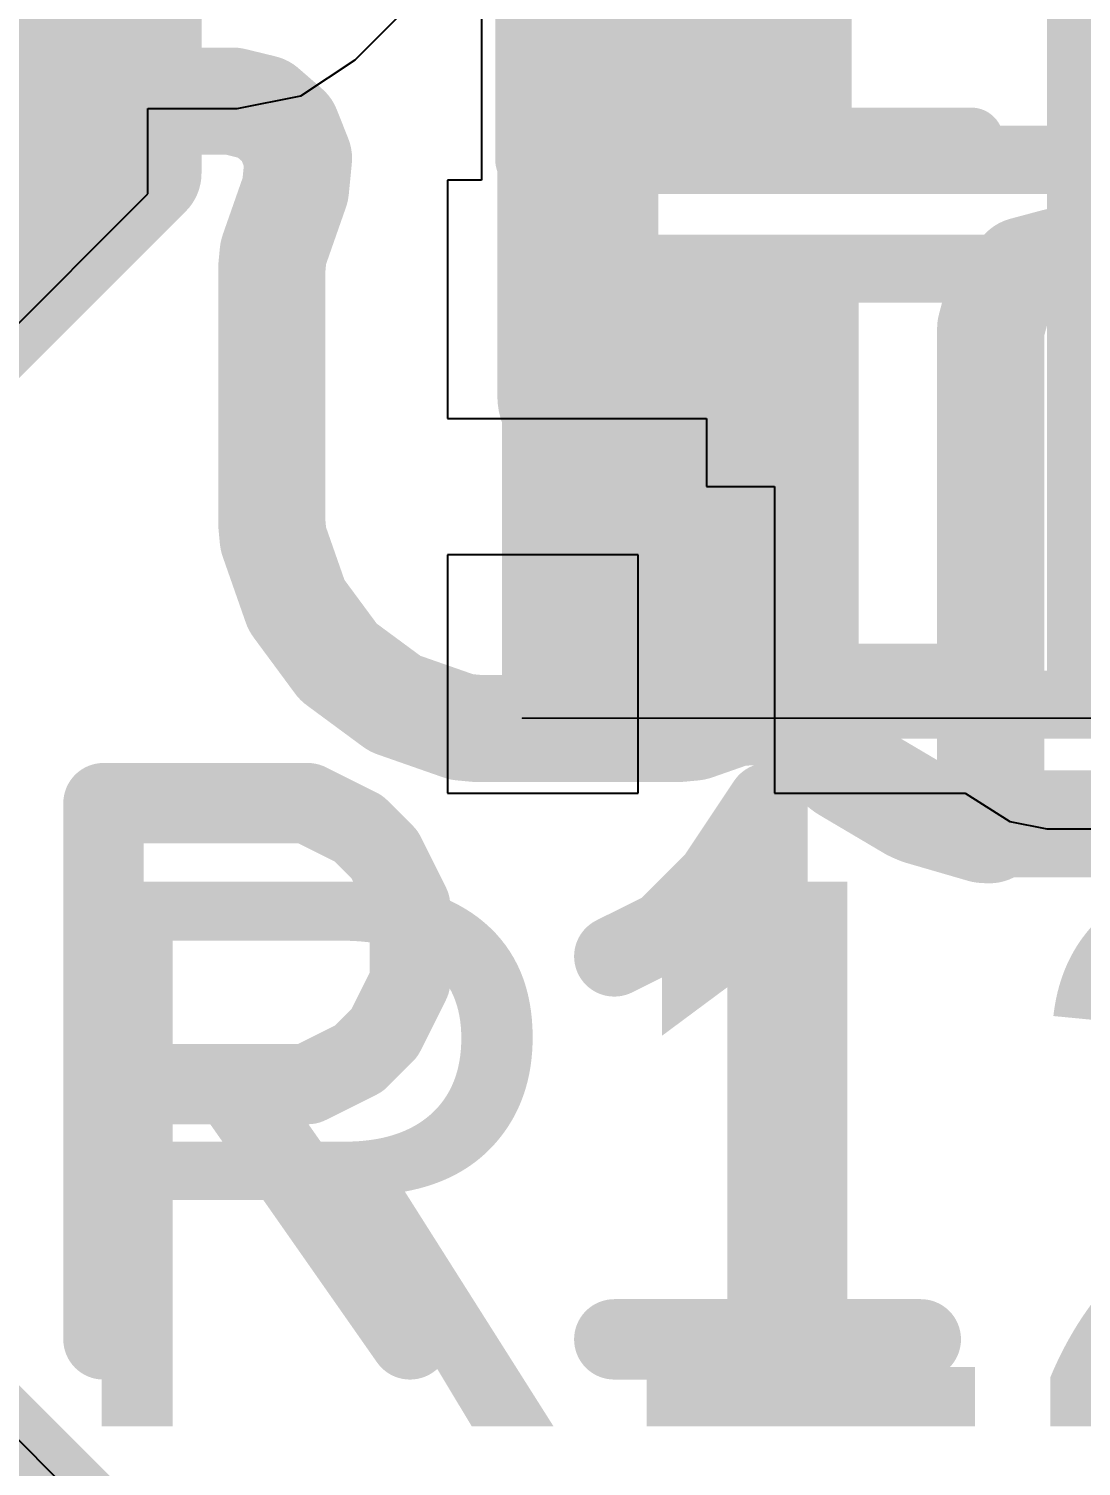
# Model space of a CAD drawing. Header units: inches. Extents: x 0 to 12.4, y -0.6 to 2.2.
# Drawn here: x 0.7183 to 0.7955, y 0.1091 to 0.2146 of the extents above; entities that cross this region are included whole.
import ezdxf

# ---------------------------------------------------------------- set-up
doc = ezdxf.new("R2010")
doc.units = ezdxf.units.IN
doc.header["$MEASUREMENT"] = 0
for name, color, linetype in [('Bottom Layer', 5, 'Continuous'), ('Bottom Overlay', 54, 'Continuous'), ('Bottom Paste', 16, 'Continuous'), ('Bottom Solder', 6, 'Continuous'), ('Dimension', 6, 'Continuous'), ('Mechanical 4', 56, 'Continuous'), ('Top Layer', 1, 'Continuous'), ('Top Overlay', 2, 'Continuous'), ('Top Paste', 8, 'Continuous'), ('Top Solder', 216, 'Continuous')]:
    doc.layers.add(name, color=color, linetype=linetype)
doc.styles.add('Arial', font='', dxfattribs={"height": 0.2})
doc.styles.get('Arial').set_extended_font_data('Arial')

# ---------------------------------------------------------------- blocks, each defined once
blk = doc.blocks.new('R___0402_19')
at = {"layer": 'Top Layer'}
for points in [[(-0.0275, -0.0125), (-0.0275, 0.0125), (-0.009499999999999998, 0.0125), (-0.009500000000000001, -0.0125)], [(0.009499999999999998, -0.0125), (0.009500000000000001, 0.0125), (0.0275, 0.0125), (0.0275, -0.0125)]]:
    blk.add_hatch(color=1, dxfattribs=at).paths.add_polyline_path(points)
at = {"layer": 'Top Paste'}
for points in [[(-0.0275, -0.0125), (-0.0275, 0.0125), (-0.009499999999999998, 0.0125), (-0.009500000000000001, -0.0125)], [(0.009499999999999998, -0.0125), (0.009500000000000001, 0.0125), (0.0275, 0.0125), (0.0275, -0.0125)]]:
    blk.add_hatch(color=8, dxfattribs=at).paths.add_polyline_path(points)
at = {"layer": 'Top Solder'}
for points in [[(-0.0296654, -0.0146654), (-0.0296654, 0.0146654), (-0.007334599999999998, 0.0146654), (-0.007334600000000002, -0.0146654)], [(0.007334599999999998, -0.0146654), (0.007334600000000002, 0.0146654), (0.0296654, 0.0146654), (0.0296654, -0.0146654)]]:
    blk.add_hatch(color=216, dxfattribs=at).paths.add_polyline_path(points)
at = {"layer": 'Top Overlay'}
for points in [[(-0.031, -0.016, 0.005, 0.005, 0), (-0.031, 0.016, 0.005, 0.005, 0)], [(-0.031, 0.016, 0.005, 0.005, 0), (0.031, 0.016, 0.005, 0.005, 0)], [(0.031, -0.016, 0.005, 0.005, 0), (0.031, 0.016, 0.005, 0.005, 0)], [(-0.031, -0.016, 0.005, 0.005, 0), (0.031, -0.016, 0.005, 0.005, 0)], [(-0.032, -0.017, 0.000127, 0.000127, 0), (0.032, -0.017, 0.000127, 0.000127, 0)]]:
    blk.add_lwpolyline(points, format="xyseb", dxfattribs=at)
for points in [[(-0.03225, 0.016, 0.0025, 0.0025, 1), (-0.02975, 0.016, 0.0025, 0.0025, 1)], [(-0.03225, 0.016, 0.0025, 0.0025, 1), (-0.02975, 0.016, 0.0025, 0.0025, 1)], [(0.02975, 0.016, 0.0025, 0.0025, 1), (0.03225, 0.016, 0.0025, 0.0025, 1)], [(0.02975, 0.016, 0.0025, 0.0025, 1), (0.03225, 0.016, 0.0025, 0.0025, 1)], [(-0.03225, -0.016, 0.0025, 0.0025, 1), (-0.02975, -0.016, 0.0025, 0.0025, 1)], [(-0.03225, -0.016, 0.0025, 0.0025, 1), (-0.02975, -0.016, 0.0025, 0.0025, 1)], [(0.02975, -0.016, 0.0025, 0.0025, 1), (0.03225, -0.016, 0.0025, 0.0025, 1)], [(0.02975, -0.016, 0.0025, 0.0025, 1), (0.03225, -0.016, 0.0025, 0.0025, 1)], [(-0.0320317, -0.017, 6.35e-05, 6.35e-05, 1), (-0.0319683, -0.017, 6.35e-05, 6.35e-05, 1)], [(0.0319683, -0.017, 6.35e-05, 6.35e-05, 1), (0.0320317, -0.017, 6.35e-05, 6.35e-05, 1)]]:
    blk.add_lwpolyline(points, format="xyseb", close=True, dxfattribs=at)
blk = doc.blocks.new('R___0402_20')
at = {"layer": 'Top Layer'}
for points in [[(-0.0275, -0.0125), (-0.0275, 0.0125), (-0.009499999999999998, 0.0125), (-0.009500000000000001, -0.0125)], [(0.009499999999999998, -0.0125), (0.009500000000000001, 0.0125), (0.0275, 0.0125), (0.0275, -0.0125)]]:
    blk.add_hatch(color=1, dxfattribs=at).paths.add_polyline_path(points)
at = {"layer": 'Top Paste'}
for points in [[(-0.0275, -0.0125), (-0.0275, 0.0125), (-0.009499999999999998, 0.0125), (-0.009500000000000001, -0.0125)], [(0.009499999999999998, -0.0125), (0.009500000000000001, 0.0125), (0.0275, 0.0125), (0.0275, -0.0125)]]:
    blk.add_hatch(color=8, dxfattribs=at).paths.add_polyline_path(points)
at = {"layer": 'Top Solder'}
for points in [[(-0.0296654, -0.0146654), (-0.0296654, 0.0146654), (-0.007334599999999998, 0.0146654), (-0.007334600000000002, -0.0146654)], [(0.007334599999999998, -0.0146654), (0.007334600000000002, 0.0146654), (0.0296654, 0.0146654), (0.0296654, -0.0146654)]]:
    blk.add_hatch(color=216, dxfattribs=at).paths.add_polyline_path(points)
at = {"layer": 'Top Overlay'}
for points in [[(-0.031, 0.016, 0.005, 0.005, 0), (-0.031, -0.016, 0.005, 0.005, 0)], [(0.031, 0.016, 0.005, 0.005, 0), (-0.031, 0.016, 0.005, 0.005, 0)], [(0.031, 0.016, 0.005, 0.005, 0), (0.031, -0.016, 0.005, 0.005, 0)], [(0.031, -0.016, 0.005, 0.005, 0), (-0.031, -0.016, 0.005, 0.005, 0)], [(0.032, -0.017, 0.000127, 0.000127, 0), (-0.032, -0.017, 0.000127, 0.000127, 0)]]:
    blk.add_lwpolyline(points, format="xyseb", dxfattribs=at)
for points in [[(-0.03225, 0.016, 0.0025, 0.0025, 1), (-0.02975, 0.016, 0.0025, 0.0025, 1)], [(-0.03225, 0.016, 0.0025, 0.0025, 1), (-0.02975, 0.016, 0.0025, 0.0025, 1)], [(0.02975, 0.016, 0.0025, 0.0025, 1), (0.03225, 0.016, 0.0025, 0.0025, 1)], [(0.02975, 0.016, 0.0025, 0.0025, 1), (0.03225, 0.016, 0.0025, 0.0025, 1)], [(-0.03225, -0.016, 0.0025, 0.0025, 1), (-0.02975, -0.016, 0.0025, 0.0025, 1)], [(-0.03225, -0.016, 0.0025, 0.0025, 1), (-0.02975, -0.016, 0.0025, 0.0025, 1)], [(0.02975, -0.016, 0.0025, 0.0025, 1), (0.03225, -0.016, 0.0025, 0.0025, 1)], [(0.02975, -0.016, 0.0025, 0.0025, 1), (0.03225, -0.016, 0.0025, 0.0025, 1)], [(-0.0320317, -0.017, 6.35e-05, 6.35e-05, 1), (-0.0319683, -0.017, 6.35e-05, 6.35e-05, 1)], [(0.0319683, -0.017, 6.35e-05, 6.35e-05, 1), (0.0320317, -0.017, 6.35e-05, 6.35e-05, 1)]]:
    blk.add_lwpolyline(points, format="xyseb", close=True, dxfattribs=at)
blk = doc.blocks.new('T__________B_34')
at = {"layer": 'Bottom Layer'}
blk.add_hatch(color=5, dxfattribs=at).paths.add_polyline_path([(0.015, 0.03), (-0.015, 0.03), (-0.03, 0.015), (-0.03, -0.015), (-0.015, -0.03), (0.015, -0.03), (0.03, -0.015), (0.03, 0.015)])
at = {"layer": 'Bottom Paste'}
blk.add_hatch(color=16, dxfattribs=at).paths.add_polyline_path([(0.015, 0.03), (-0.015, 0.03), (-0.03, 0.015), (-0.03, -0.015), (-0.015, -0.03), (0.015, -0.03), (0.03, -0.015), (0.03, 0.015)])
at = {"layer": 'Bottom Solder'}
blk.add_hatch(color=6, dxfattribs=at).paths.add_polyline_path([(0.017, 0.034), (-0.017, 0.034), (-0.034, 0.017), (-0.034, -0.017), (-0.017, -0.034), (0.017, -0.034), (0.034, -0.017), (0.034, 0.017)])
at = {"layer": 'Bottom Overlay'}
for points in [[(-0.017, 0.037, 0.007874, 0.007874, 0), (-0.037, 0.017, 0.007874, 0.007874, 0)], [(0.017, 0.037, 0.007874, 0.007874, 0), (-0.017, 0.037, 0.007874, 0.007874, 0)], [(0.017, 0.037, 0.007874, 0.007874, 0), (-0.017, 0.037, 0.007874, 0.007874, 0)], [(0.037, 0.017, 0.007874, 0.007874, 0), (0.017, 0.037, 0.007874, 0.007874, 0)], [(-0.037, 0.017, 0.007874, 0.007874, 0), (-0.037, -0.017, 0.007874, 0.007874, 0)], [(0.037, 0.017, 0.007874, 0.007874, 0), (0.037, -0.017, 0.007874, 0.007874, 0)], [(-0.017, -0.037, 0.007874, 0.007874, 0), (-0.037, -0.017, 0.007874, 0.007874, 0)], [(0.037, -0.017, 0.007874, 0.007874, 0), (0.017, -0.037, 0.007874, 0.007874, 0)], [(0.017, -0.037, 0.007874, 0.007874, 0), (-0.017, -0.037, 0.007874, 0.007874, 0)], [(0.017, -0.037, 0.007874, 0.007874, 0), (-0.017, -0.037, 0.007874, 0.007874, 0)]]:
    blk.add_lwpolyline(points, format="xyseb", dxfattribs=at)
for points in [[(-0.0189685, 0.037, 0.003937, 0.003937, 1), (-0.0150315, 0.037, 0.003937, 0.003937, 1)], [(-0.0189685, 0.037, 0.003937, 0.003937, 1), (-0.0150315, 0.037, 0.003937, 0.003937, 1)], [(-0.0189685, 0.037, 0.003937, 0.003937, 1), (-0.0150315, 0.037, 0.003937, 0.003937, 1)], [(0.0150315, 0.037, 0.003937, 0.003937, 1), (0.0189685, 0.037, 0.003937, 0.003937, 1)], [(0.0150315, 0.037, 0.003937, 0.003937, 1), (0.0189685, 0.037, 0.003937, 0.003937, 1)], [(0.0150315, 0.037, 0.003937, 0.003937, 1), (0.0189685, 0.037, 0.003937, 0.003937, 1)], [(-0.0389685, 0.017, 0.003937, 0.003937, 1), (-0.0350315, 0.017, 0.003937, 0.003937, 1)], [(-0.0389685, 0.017, 0.003937, 0.003937, 1), (-0.0350315, 0.017, 0.003937, 0.003937, 1)], [(0.0350315, 0.017, 0.003937, 0.003937, 1), (0.0389685, 0.017, 0.003937, 0.003937, 1)], [(0.0350315, 0.017, 0.003937, 0.003937, 1), (0.0389685, 0.017, 0.003937, 0.003937, 1)], [(-0.0389685, -0.017, 0.003937, 0.003937, 1), (-0.0350315, -0.017, 0.003937, 0.003937, 1)], [(-0.0389685, -0.017, 0.003937, 0.003937, 1), (-0.0350315, -0.017, 0.003937, 0.003937, 1)], [(0.0350315, -0.017, 0.003937, 0.003937, 1), (0.0389685, -0.017, 0.003937, 0.003937, 1)], [(0.0350315, -0.017, 0.003937, 0.003937, 1), (0.0389685, -0.017, 0.003937, 0.003937, 1)], [(-0.0189685, -0.037, 0.003937, 0.003937, 1), (-0.0150315, -0.037, 0.003937, 0.003937, 1)], [(-0.0189685, -0.037, 0.003937, 0.003937, 1), (-0.0150315, -0.037, 0.003937, 0.003937, 1)], [(-0.0189685, -0.037, 0.003937, 0.003937, 1), (-0.0150315, -0.037, 0.003937, 0.003937, 1)], [(0.0150315, -0.037, 0.003937, 0.003937, 1), (0.0189685, -0.037, 0.003937, 0.003937, 1)], [(0.0150315, -0.037, 0.003937, 0.003937, 1), (0.0189685, -0.037, 0.003937, 0.003937, 1)], [(0.0150315, -0.037, 0.003937, 0.003937, 1), (0.0189685, -0.037, 0.003937, 0.003937, 1)]]:
    blk.add_lwpolyline(points, format="xyseb", close=True, dxfattribs=at)
blk = doc.blocks.new('T__________B_38')
at = {"layer": 'Bottom Layer'}
blk.add_hatch(color=5, dxfattribs=at).paths.add_polyline_path([(0.015, 0.03), (-0.015, 0.03), (-0.03, 0.015), (-0.03, -0.015), (-0.015, -0.03), (0.015, -0.03), (0.03, -0.015), (0.03, 0.015)])
at = {"layer": 'Bottom Paste'}
blk.add_hatch(color=16, dxfattribs=at).paths.add_polyline_path([(0.015, 0.03), (-0.015, 0.03), (-0.03, 0.015), (-0.03, -0.015), (-0.015, -0.03), (0.015, -0.03), (0.03, -0.015), (0.03, 0.015)])
at = {"layer": 'Bottom Solder'}
blk.add_hatch(color=6, dxfattribs=at).paths.add_polyline_path([(0.017, 0.034), (-0.017, 0.034), (-0.034, 0.017), (-0.034, -0.017), (-0.017, -0.034), (0.017, -0.034), (0.034, -0.017), (0.034, 0.017)])
at = {"layer": 'Bottom Overlay'}
for points in [[(-0.017, 0.037, 0.007874, 0.007874, 0), (-0.037, 0.017, 0.007874, 0.007874, 0)], [(0.017, 0.037, 0.007874, 0.007874, 0), (-0.017, 0.037, 0.007874, 0.007874, 0)], [(0.017, 0.037, 0.007874, 0.007874, 0), (-0.017, 0.037, 0.007874, 0.007874, 0)], [(0.037, 0.017, 0.007874, 0.007874, 0), (0.017, 0.037, 0.007874, 0.007874, 0)], [(-0.037, 0.017, 0.007874, 0.007874, 0), (-0.037, -0.017, 0.007874, 0.007874, 0)], [(0.037, 0.017, 0.007874, 0.007874, 0), (0.037, -0.017, 0.007874, 0.007874, 0)], [(-0.017, -0.037, 0.007874, 0.007874, 0), (-0.037, -0.017, 0.007874, 0.007874, 0)], [(0.037, -0.017, 0.007874, 0.007874, 0), (0.017, -0.037, 0.007874, 0.007874, 0)], [(0.017, -0.037, 0.007874, 0.007874, 0), (-0.017, -0.037, 0.007874, 0.007874, 0)], [(0.017, -0.037, 0.007874, 0.007874, 0), (-0.017, -0.037, 0.007874, 0.007874, 0)]]:
    blk.add_lwpolyline(points, format="xyseb", dxfattribs=at)
for points in [[(-0.0189685, 0.037, 0.003937, 0.003937, 1), (-0.0150315, 0.037, 0.003937, 0.003937, 1)], [(-0.0189685, 0.037, 0.003937, 0.003937, 1), (-0.0150315, 0.037, 0.003937, 0.003937, 1)], [(-0.0189685, 0.037, 0.003937, 0.003937, 1), (-0.0150315, 0.037, 0.003937, 0.003937, 1)], [(0.0150315, 0.037, 0.003937, 0.003937, 1), (0.0189685, 0.037, 0.003937, 0.003937, 1)], [(0.0150315, 0.037, 0.003937, 0.003937, 1), (0.0189685, 0.037, 0.003937, 0.003937, 1)], [(0.0150315, 0.037, 0.003937, 0.003937, 1), (0.0189685, 0.037, 0.003937, 0.003937, 1)], [(-0.0389685, 0.017, 0.003937, 0.003937, 1), (-0.0350315, 0.017, 0.003937, 0.003937, 1)], [(-0.0389685, 0.017, 0.003937, 0.003937, 1), (-0.0350315, 0.017, 0.003937, 0.003937, 1)], [(0.0350315, 0.017, 0.003937, 0.003937, 1), (0.0389685, 0.017, 0.003937, 0.003937, 1)], [(0.0350315, 0.017, 0.003937, 0.003937, 1), (0.0389685, 0.017, 0.003937, 0.003937, 1)], [(-0.0389685, -0.017, 0.003937, 0.003937, 1), (-0.0350315, -0.017, 0.003937, 0.003937, 1)], [(-0.0389685, -0.017, 0.003937, 0.003937, 1), (-0.0350315, -0.017, 0.003937, 0.003937, 1)], [(0.0350315, -0.017, 0.003937, 0.003937, 1), (0.0389685, -0.017, 0.003937, 0.003937, 1)], [(0.0350315, -0.017, 0.003937, 0.003937, 1), (0.0389685, -0.017, 0.003937, 0.003937, 1)], [(-0.0189685, -0.037, 0.003937, 0.003937, 1), (-0.0150315, -0.037, 0.003937, 0.003937, 1)], [(-0.0189685, -0.037, 0.003937, 0.003937, 1), (-0.0150315, -0.037, 0.003937, 0.003937, 1)], [(-0.0189685, -0.037, 0.003937, 0.003937, 1), (-0.0150315, -0.037, 0.003937, 0.003937, 1)], [(0.0150315, -0.037, 0.003937, 0.003937, 1), (0.0189685, -0.037, 0.003937, 0.003937, 1)], [(0.0150315, -0.037, 0.003937, 0.003937, 1), (0.0189685, -0.037, 0.003937, 0.003937, 1)], [(0.0150315, -0.037, 0.003937, 0.003937, 1), (0.0189685, -0.037, 0.003937, 0.003937, 1)]]:
    blk.add_lwpolyline(points, format="xyseb", close=True, dxfattribs=at)

msp = doc.modelspace()

# ---------------------------------------------------------------- hatches: boundary and pattern name
at = {"layer": 'Top Layer'}
for points in [[(0.793, 0.163), (0.82, 0.163), (0.82, 0.241), (0.793, 0.241)], [(0.793, 0.205), (0.885, 0.205), (0.885, 0.241), (0.793, 0.241)]]:
    msp.add_hatch(color=1, dxfattribs=at).paths.add_polyline_path(points)

# ---------------------------------------------------------------- linework, layer by layer
at = {"layer": 'Bottom Layer'}
for p, q in [((0.7422087, 0.2123485), (0.765992, 0.2361318)), ((0.7382394, 0.2096962), (0.7422087, 0.2123485)), ((0.7335572, 0.2087649), (0.7382394, 0.2096962)), ((0.727, 0.2025), (0.727, 0.2087649)), ((0.727, 0.2087649), (0.7335572, 0.2087649)), ((0.7085, 0.184), (0.727, 0.2025)), ((0.727, 0.1015), (0.7085, 0.12))]:
    msp.add_line(p, q, dxfattribs=at)
at = {"layer": 'Dimension'}
for points in [[(0.7585572, 0.1876738, 0.011811, 0.011811, 0), (0.7585572, 0.2270439, 0.011811, 0.011811, 0)], [(0.6975895, 0.2093076, 0.007874, 0.007874, 0), (0.7332183, 0.2093076, 0.007874, 0.007874, 0)], [(0.7332183, 0.2093076, 0.007874, 0.007874, 0), (0.735459, 0.208763, 0.007874, 0.007874, 0)], [(0.735459, 0.208763, 0.007874, 0.007874, 0), (0.7371998, 0.2072507, 0.007874, 0.007874, 0)], [(0.7371998, 0.2072507, 0.007874, 0.007874, 0), (0.7380522, 0.2051082, 0.007874, 0.007874, 0)], [(0.7378263, 0.2028135, 0.007874, 0.007874, 0), (0.7380522, 0.2051082, 0.007874, 0.007874, 0)], [(0.7362052, 0.1981808, 0.007874, 0.007874, 0), (0.7378263, 0.2028135, 0.007874, 0.007874, 0)], [(0.7361072, 0.1971361, 0.007874, 0.007874, 0), (0.7361775, 0.1978849, 0.007874, 0.007874, 0)], [(0.7361775, 0.1978849, 0.007874, 0.007874, 0), (0.7362052, 0.1981808, 0.007874, 0.007874, 0)], [(0.7360966, 0.1970225, 0.007874, 0.007874, 0), (0.7361072, 0.1971356, 0.007874, 0.007874, 0)], [(0.7360966, 0.1969086, 0.007874, 0.007874, 0), (0.7360966, 0.1970225, 0.007874, 0.007874, 0)], [(0.7360966, 0.1784394, 0.007874, 0.007874, 0), (0.7360966, 0.1969086, 0.007874, 0.007874, 0)], [(0.7361072, 0.1971356, 0.007874, 0.007874, 0), (0.7361072, 0.1971361, 0.007874, 0.007874, 0)], [(0.7895263, 0.1950754, 0.007874, 0.007874, 0), (0.7913131, 0.1968622, 0.007874, 0.007874, 0)], [(0.7913131, 0.1968622, 0.007874, 0.007874, 0), (0.7937541, 0.1975163, 0.007874, 0.007874, 0)], [(0.7937541, 0.1975163, 0.007874, 0.007874, 0), (0.8283517, 0.1975163, 0.007874, 0.007874, 0)], [(0.7888722, 0.1926344, 0.007874, 0.007874, 0), (0.7895263, 0.1950754, 0.007874, 0.007874, 0)], [(0.7888722, 0.1562401, 0.007874, 0.007874, 0), (0.7888722, 0.1926344, 0.007874, 0.007874, 0)], [(0.7360966, 0.1784386, 0.007874, 0.007874, 0), (0.7360966, 0.1784394, 0.007874, 0.007874, 0)], [(0.7360966, 0.1784386, 0.007874, 0.007874, 0), (0.7360967, 0.1783251, 0.007874, 0.007874, 0)], [(0.7360967, 0.1783251, 0.007874, 0.007874, 0), (0.7361072, 0.178212, 0.007874, 0.007874, 0)], [(0.7361072, 0.178212, 0.007874, 0.007874, 0), (0.7361073, 0.1782115, 0.007874, 0.007874, 0)], [(0.7361073, 0.1782115, 0.007874, 0.007874, 0), (0.7361695, 0.1775477, 0.007874, 0.007874, 0)], [(0.7361695, 0.1775477, 0.007874, 0.007874, 0), (0.7362052, 0.1771667, 0.007874, 0.007874, 0)], [(0.7362052, 0.1771667, 0.007874, 0.007874, 0), (0.7363034, 0.1768862, 0.007874, 0.007874, 0)], [(0.7363034, 0.1768861, 0.007874, 0.007874, 0), (0.7363034, 0.1768862, 0.007874, 0.007874, 0)], [(0.7363034, 0.1768861, 0.007874, 0.007874, 0), (0.7374898, 0.1734957, 0.007874, 0.007874, 0)], [(0.7374898, 0.1734957, 0.007874, 0.007874, 0), (0.7379123, 0.1722882, 0.007874, 0.007874, 0)], [(0.7379123, 0.1722882, 0.007874, 0.007874, 0), (0.738857, 0.1710083, 0.007874, 0.007874, 0)], [(0.738857, 0.1710083, 0.007874, 0.007874, 0), (0.7405163, 0.16876, 0.007874, 0.007874, 0)], [(0.7405163, 0.16876, 0.007874, 0.007874, 0), (0.7409815, 0.1681296, 0.007874, 0.007874, 0)], [(0.7409815, 0.1681296, 0.007874, 0.007874, 0), (0.7451402, 0.1650604, 0.007874, 0.007874, 0)], [(0.7451402, 0.1650604, 0.007874, 0.007874, 0), (0.7500187, 0.1633533, 0.007874, 0.007874, 0)], [(0.7670958, 0.1633533, 0.007874, 0.007874, 0), (0.7701162, 0.1644102, 0.007874, 0.007874, 0)], [(0.7701162, 0.1644102, 0.007874, 0.007874, 0), (0.7728148, 0.1645617, 0.007874, 0.007874, 0)], [(0.7728148, 0.1645617, 0.007874, 0.007874, 0), (0.7751805, 0.1632543, 0.007874, 0.007874, 0)], [(0.7500187, 0.1633533, 0.007874, 0.007874, 0), (0.751177, 0.1632446, 0.007874, 0.007874, 0)], [(0.751177, 0.1632446, 0.007874, 0.007874, 0), (0.7659374, 0.1632447, 0.007874, 0.007874, 0)], [(0.7659374, 0.1632447, 0.007874, 0.007874, 0), (0.7670958, 0.1633533, 0.007874, 0.007874, 0)], [(0.7751805, 0.1632543, 0.007874, 0.007874, 0), (0.777738, 0.1606967, 0.007874, 0.007874, 0)], [(0.777738, 0.1606967, 0.007874, 0.007874, 0), (0.7782198, 0.1603231, 0.007874, 0.007874, 0)], [(0.7782198, 0.1603231, 0.007874, 0.007874, 0), (0.7831278, 0.1574205, 0.007874, 0.007874, 0)], [(0.7831278, 0.1574205, 0.007874, 0.007874, 0), (0.7836871, 0.1571784, 0.007874, 0.007874, 0)], [(0.7836871, 0.1571784, 0.007874, 0.007874, 0), (0.7883267, 0.1558305, 0.007874, 0.007874, 0)], [(0.7883267, 0.1558305, 0.007874, 0.007874, 0), (0.7887702, 0.1558079, 0.007874, 0.007874, 0)], [(0.7887702, 0.1558079, 0.007874, 0.007874, 0), (0.7888722, 0.1562401, 0.007874, 0.007874, 0)], [(0.7888722, 0.1562401, 0.007874, 0.007874, 0), (0.8085572, 0.1562401, 0.007874, 0.007874, 0)], [(0.7888722, 0.1562401, 0.007874, 0.007874, 0), (0.8085572, 0.1562401, 0.007874, 0.007874, 0)]]:
    msp.add_lwpolyline(points, format="xyseb", dxfattribs=at)
for points in [[(0.7312498, 0.2093076, 0.003937, 0.003937, 1), (0.7351868, 0.2093076, 0.003937, 0.003937, 1)], [(0.7312498, 0.2093076, 0.003937, 0.003937, 1), (0.7351868, 0.2093076, 0.003937, 0.003937, 1)], [(0.7334905, 0.208763, 0.003937, 0.003937, 1), (0.7374275, 0.208763, 0.003937, 0.003937, 1)], [(0.7334905, 0.208763, 0.003937, 0.003937, 1), (0.7374275, 0.208763, 0.003937, 0.003937, 1)], [(0.7352313, 0.2072507, 0.003937, 0.003937, 1), (0.7391683, 0.2072507, 0.003937, 0.003937, 1)], [(0.7352313, 0.2072507, 0.003937, 0.003937, 1), (0.7391683, 0.2072507, 0.003937, 0.003937, 1)], [(0.7360837, 0.2051082, 0.003937, 0.003937, 1), (0.7400207, 0.2051082, 0.003937, 0.003937, 1)], [(0.7360837, 0.2051082, 0.003937, 0.003937, 1), (0.7400207, 0.2051082, 0.003937, 0.003937, 1)], [(0.7358578, 0.2028135, 0.003937, 0.003937, 1), (0.7397948, 0.2028135, 0.003937, 0.003937, 1)], [(0.7358578, 0.2028135, 0.003937, 0.003937, 1), (0.7397948, 0.2028135, 0.003937, 0.003937, 1)], [(0.734209, 0.1978849, 0.003937, 0.003937, 1), (0.738146, 0.1978849, 0.003937, 0.003937, 1)], [(0.734209, 0.1978849, 0.003937, 0.003937, 1), (0.738146, 0.1978849, 0.003937, 0.003937, 1)], [(0.7342367, 0.1981808, 0.003937, 0.003937, 1), (0.7381737, 0.1981808, 0.003937, 0.003937, 1)], [(0.7342367, 0.1981808, 0.003937, 0.003937, 1), (0.7381737, 0.1981808, 0.003937, 0.003937, 1)], [(0.7341281, 0.1970225, 0.003937, 0.003937, 1), (0.7380651, 0.1970225, 0.003937, 0.003937, 1)], [(0.7341281, 0.1970225, 0.003937, 0.003937, 1), (0.7380651, 0.1970225, 0.003937, 0.003937, 1)], [(0.7341281, 0.1969086, 0.003937, 0.003937, 1), (0.7380651, 0.1969086, 0.003937, 0.003937, 1)], [(0.7341281, 0.1969086, 0.003937, 0.003937, 1), (0.7380651, 0.1969086, 0.003937, 0.003937, 1)], [(0.7341387, 0.1971361, 0.003937, 0.003937, 1), (0.7380757, 0.1971361, 0.003937, 0.003937, 1)], [(0.7341387, 0.1971361, 0.003937, 0.003937, 1), (0.7380757, 0.1971361, 0.003937, 0.003937, 1)], [(0.7341387, 0.1971356, 0.003937, 0.003937, 1), (0.7380757, 0.1971356, 0.003937, 0.003937, 1)], [(0.7341387, 0.1971356, 0.003937, 0.003937, 1), (0.7380757, 0.1971356, 0.003937, 0.003937, 1)], [(0.7893446, 0.1968622, 0.003937, 0.003937, 1), (0.7932816, 0.1968622, 0.003937, 0.003937, 1)], [(0.7893446, 0.1968622, 0.003937, 0.003937, 1), (0.7932816, 0.1968622, 0.003937, 0.003937, 1)], [(0.7917856, 0.1975163, 0.003937, 0.003937, 1), (0.7957226, 0.1975163, 0.003937, 0.003937, 1)], [(0.7917856, 0.1975163, 0.003937, 0.003937, 1), (0.7957226, 0.1975163, 0.003937, 0.003937, 1)], [(0.7875578, 0.1950754, 0.003937, 0.003937, 1), (0.7914948, 0.1950754, 0.003937, 0.003937, 1)], [(0.7875578, 0.1950754, 0.003937, 0.003937, 1), (0.7914948, 0.1950754, 0.003937, 0.003937, 1)], [(0.7869037, 0.1926344, 0.003937, 0.003937, 1), (0.7908407, 0.1926344, 0.003937, 0.003937, 1)], [(0.7869037, 0.1926344, 0.003937, 0.003937, 1), (0.7908407, 0.1926344, 0.003937, 0.003937, 1)], [(0.7556045, 0.1876738, 0.0059055, 0.0059055, 1), (0.7615099, 0.1876738, 0.0059055, 0.0059055, 1)], [(0.7341281, 0.1784394, 0.003937, 0.003937, 1), (0.7380651, 0.1784394, 0.003937, 0.003937, 1)], [(0.7341281, 0.1784394, 0.003937, 0.003937, 1), (0.7380651, 0.1784394, 0.003937, 0.003937, 1)], [(0.7341281, 0.1784386, 0.003937, 0.003937, 1), (0.7380651, 0.1784386, 0.003937, 0.003937, 1)], [(0.7341281, 0.1784386, 0.003937, 0.003937, 1), (0.7380651, 0.1784386, 0.003937, 0.003937, 1)], [(0.7341282, 0.1783251, 0.003937, 0.003937, 1), (0.7380652, 0.1783251, 0.003937, 0.003937, 1)], [(0.7341282, 0.1783251, 0.003937, 0.003937, 1), (0.7380652, 0.1783251, 0.003937, 0.003937, 1)], [(0.7341387, 0.178212, 0.003937, 0.003937, 1), (0.7380757, 0.178212, 0.003937, 0.003937, 1)], [(0.7341387, 0.178212, 0.003937, 0.003937, 1), (0.7380757, 0.178212, 0.003937, 0.003937, 1)], [(0.7341388, 0.1782115, 0.003937, 0.003937, 1), (0.7380758, 0.1782115, 0.003937, 0.003937, 1)], [(0.7341388, 0.1782115, 0.003937, 0.003937, 1), (0.7380758, 0.1782115, 0.003937, 0.003937, 1)], [(0.734201, 0.1775477, 0.003937, 0.003937, 1), (0.738138, 0.1775477, 0.003937, 0.003937, 1)], [(0.734201, 0.1775477, 0.003937, 0.003937, 1), (0.738138, 0.1775477, 0.003937, 0.003937, 1)], [(0.7342367, 0.1771667, 0.003937, 0.003937, 1), (0.7381737, 0.1771667, 0.003937, 0.003937, 1)], [(0.7342367, 0.1771667, 0.003937, 0.003937, 1), (0.7381737, 0.1771667, 0.003937, 0.003937, 1)], [(0.7343349, 0.1768862, 0.003937, 0.003937, 1), (0.7382719, 0.1768862, 0.003937, 0.003937, 1)], [(0.7343349, 0.1768862, 0.003937, 0.003937, 1), (0.7382719, 0.1768862, 0.003937, 0.003937, 1)], [(0.7343349, 0.1768861, 0.003937, 0.003937, 1), (0.7382719, 0.1768861, 0.003937, 0.003937, 1)], [(0.7343349, 0.1768861, 0.003937, 0.003937, 1), (0.7382719, 0.1768861, 0.003937, 0.003937, 1)], [(0.7355213, 0.1734957, 0.003937, 0.003937, 1), (0.7394583, 0.1734957, 0.003937, 0.003937, 1)], [(0.7355213, 0.1734957, 0.003937, 0.003937, 1), (0.7394583, 0.1734957, 0.003937, 0.003937, 1)], [(0.7359438, 0.1722882, 0.003937, 0.003937, 1), (0.7398808, 0.1722882, 0.003937, 0.003937, 1)], [(0.7359438, 0.1722882, 0.003937, 0.003937, 1), (0.7398808, 0.1722882, 0.003937, 0.003937, 1)], [(0.7368885, 0.1710083, 0.003937, 0.003937, 1), (0.7408255, 0.1710083, 0.003937, 0.003937, 1)], [(0.7368885, 0.1710083, 0.003937, 0.003937, 1), (0.7408255, 0.1710083, 0.003937, 0.003937, 1)], [(0.7385478, 0.16876, 0.003937, 0.003937, 1), (0.7424848, 0.16876, 0.003937, 0.003937, 1)], [(0.7385478, 0.16876, 0.003937, 0.003937, 1), (0.7424848, 0.16876, 0.003937, 0.003937, 1)], [(0.739013, 0.1681296, 0.003937, 0.003937, 1), (0.74295, 0.1681296, 0.003937, 0.003937, 1)], [(0.739013, 0.1681296, 0.003937, 0.003937, 1), (0.74295, 0.1681296, 0.003937, 0.003937, 1)], [(0.7431717, 0.1650604, 0.003937, 0.003937, 1), (0.7471087, 0.1650604, 0.003937, 0.003937, 1)], [(0.7431717, 0.1650604, 0.003937, 0.003937, 1), (0.7471087, 0.1650604, 0.003937, 0.003937, 1)], [(0.7681477, 0.1644102, 0.003937, 0.003937, 1), (0.7720847, 0.1644102, 0.003937, 0.003937, 1)], [(0.7681477, 0.1644102, 0.003937, 0.003937, 1), (0.7720847, 0.1644102, 0.003937, 0.003937, 1)], [(0.7708463, 0.1645617, 0.003937, 0.003937, 1), (0.7747833, 0.1645617, 0.003937, 0.003937, 1)], [(0.7708463, 0.1645617, 0.003937, 0.003937, 1), (0.7747833, 0.1645617, 0.003937, 0.003937, 1)], [(0.7480502, 0.1633533, 0.003937, 0.003937, 1), (0.7519872, 0.1633533, 0.003937, 0.003937, 1)], [(0.7480502, 0.1633533, 0.003937, 0.003937, 1), (0.7519872, 0.1633533, 0.003937, 0.003937, 1)], [(0.7492085, 0.1632446, 0.003937, 0.003937, 1), (0.7531455, 0.1632446, 0.003937, 0.003937, 1)], [(0.7492085, 0.1632446, 0.003937, 0.003937, 1), (0.7531455, 0.1632446, 0.003937, 0.003937, 1)], [(0.7639689, 0.1632447, 0.003937, 0.003937, 1), (0.7679059, 0.1632447, 0.003937, 0.003937, 1)], [(0.7639689, 0.1632447, 0.003937, 0.003937, 1), (0.7679059, 0.1632447, 0.003937, 0.003937, 1)], [(0.7651273, 0.1633533, 0.003937, 0.003937, 1), (0.7690643, 0.1633533, 0.003937, 0.003937, 1)], [(0.7651273, 0.1633533, 0.003937, 0.003937, 1), (0.7690643, 0.1633533, 0.003937, 0.003937, 1)], [(0.773212, 0.1632543, 0.003937, 0.003937, 1), (0.777149, 0.1632543, 0.003937, 0.003937, 1)], [(0.773212, 0.1632543, 0.003937, 0.003937, 1), (0.777149, 0.1632543, 0.003937, 0.003937, 1)], [(0.7757695, 0.1606967, 0.003937, 0.003937, 1), (0.7797065, 0.1606967, 0.003937, 0.003937, 1)], [(0.7757695, 0.1606967, 0.003937, 0.003937, 1), (0.7797065, 0.1606967, 0.003937, 0.003937, 1)], [(0.7762513, 0.1603231, 0.003937, 0.003937, 1), (0.7801883, 0.1603231, 0.003937, 0.003937, 1)], [(0.7762513, 0.1603231, 0.003937, 0.003937, 1), (0.7801883, 0.1603231, 0.003937, 0.003937, 1)], [(0.7811593, 0.1574205, 0.003937, 0.003937, 1), (0.7850963, 0.1574205, 0.003937, 0.003937, 1)], [(0.7811593, 0.1574205, 0.003937, 0.003937, 1), (0.7850963, 0.1574205, 0.003937, 0.003937, 1)], [(0.7817186, 0.1571784, 0.003937, 0.003937, 1), (0.7856556, 0.1571784, 0.003937, 0.003937, 1)], [(0.7817186, 0.1571784, 0.003937, 0.003937, 1), (0.7856556, 0.1571784, 0.003937, 0.003937, 1)], [(0.7863582, 0.1558305, 0.003937, 0.003937, 1), (0.7902952, 0.1558305, 0.003937, 0.003937, 1)], [(0.7863582, 0.1558305, 0.003937, 0.003937, 1), (0.7902952, 0.1558305, 0.003937, 0.003937, 1)], [(0.7868017, 0.1558079, 0.003937, 0.003937, 1), (0.7907387, 0.1558079, 0.003937, 0.003937, 1)], [(0.7868017, 0.1558079, 0.003937, 0.003937, 1), (0.7907387, 0.1558079, 0.003937, 0.003937, 1)], [(0.7869037, 0.1562401, 0.003937, 0.003937, 1), (0.7908407, 0.1562401, 0.003937, 0.003937, 1)], [(0.7869037, 0.1562401, 0.003937, 0.003937, 1), (0.7908407, 0.1562401, 0.003937, 0.003937, 1)], [(0.7869037, 0.1562401, 0.003937, 0.003937, 1), (0.7908407, 0.1562401, 0.003937, 0.003937, 1)], [(0.7869037, 0.1562401, 0.003937, 0.003937, 1), (0.7908407, 0.1562401, 0.003937, 0.003937, 1)]]:
    msp.add_lwpolyline(points, format="xyseb", close=True, dxfattribs=at)
at = {"layer": 'Mechanical 4'}
for points in [[(0.7753448, 0.2064723, 0.0047244, 0.0047244, 0), (0.7874425, 0.2064723, 0.0047244, 0.0047244, 0)], [(0.7753448, 0.1970235, 0.0047244, 0.0047244, 0), (0.7874425, 0.1970235, 0.0047244, 0.0047244, 0)], [(0.7753448, 0.1671023, 0.0047244, 0.0047244, 0), (0.7874425, 0.1671023, 0.0047244, 0.0047244, 0)], [(0.7237446, 0.1577566, 0.0059055, 0.0059055, 0), (0.7387427, 0.1577566, 0.0059055, 0.0059055, 0)], [(0.7237446, 0.1183865, 0.0059055, 0.0059055, 0), (0.7237446, 0.1577566, 0.0059055, 0.0059055, 0)], [(0.7387427, 0.1577566, 0.0059055, 0.0059055, 0), (0.7424923, 0.1558818, 0.0059055, 0.0059055, 0)], [(0.768739, 0.1521323, 0.0059055, 0.0059055, 0), (0.7724885, 0.1577566, 0.0059055, 0.0059055, 0)], [(0.7724885, 0.1183865, 0.0059055, 0.0059055, 0), (0.7724885, 0.1577566, 0.0059055, 0.0059055, 0)], [(0.7424923, 0.1558818, 0.0059055, 0.0059055, 0), (0.744367, 0.154007, 0.0059055, 0.0059055, 0)], [(0.744367, 0.154007, 0.0059055, 0.0059055, 0), (0.7462418, 0.1502575, 0.0059055, 0.0059055, 0)], [(0.7649895, 0.1483827, 0.0059055, 0.0059055, 0), (0.768739, 0.1521323, 0.0059055, 0.0059055, 0)], [(0.7462418, 0.1446332, 0.0059055, 0.0059055, 0), (0.7462418, 0.1502575, 0.0059055, 0.0059055, 0)], [(0.7612399, 0.146508, 0.0059055, 0.0059055, 0), (0.7649895, 0.1483827, 0.0059055, 0.0059055, 0)], [(0.744367, 0.1408837, 0.0059055, 0.0059055, 0), (0.7462418, 0.1446332, 0.0059055, 0.0059055, 0)], [(0.7424923, 0.1390089, 0.0059055, 0.0059055, 0), (0.744367, 0.1408837, 0.0059055, 0.0059055, 0)], [(0.7387427, 0.1371341, 0.0059055, 0.0059055, 0), (0.7424923, 0.1390089, 0.0059055, 0.0059055, 0)], [(0.7237446, 0.1371341, 0.0059055, 0.0059055, 0), (0.7387427, 0.1371341, 0.0059055, 0.0059055, 0)], [(0.7331184, 0.1371341, 0.0059055, 0.0059055, 0), (0.7462418, 0.1183865, 0.0059055, 0.0059055, 0)], [(0.7612399, 0.1183865, 0.0059055, 0.0059055, 0), (0.7837371, 0.1183865, 0.0059055, 0.0059055, 0)]]:
    msp.add_lwpolyline(points, format="xyseb", dxfattribs=at)
for points in [[(0.7741637, 0.2064723, 0.0023622, 0.0023622, 1), (0.7765259, 0.2064723, 0.0023622, 0.0023622, 1)], [(0.7862614, 0.2064723, 0.0023622, 0.0023622, 1), (0.7886236, 0.2064723, 0.0023622, 0.0023622, 1)], [(0.7741637, 0.1970235, 0.0023622, 0.0023622, 1), (0.7765259, 0.1970235, 0.0023622, 0.0023622, 1)], [(0.7862614, 0.1970235, 0.0023622, 0.0023622, 1), (0.7886236, 0.1970235, 0.0023622, 0.0023622, 1)], [(0.7741637, 0.1671023, 0.0023622, 0.0023622, 1), (0.7765259, 0.1671023, 0.0023622, 0.0023622, 1)], [(0.7862614, 0.1671023, 0.0023622, 0.0023622, 1), (0.7886236, 0.1671023, 0.0023622, 0.0023622, 1)], [(0.7222682, 0.1577566, 0.0029527, 0.0029527, 1), (0.725221, 0.1577566, 0.0029527, 0.0029527, 1)], [(0.7222682, 0.1577566, 0.0029527, 0.0029527, 1), (0.725221, 0.1577566, 0.0029527, 0.0029527, 1)], [(0.7372663, 0.1577566, 0.0029527, 0.0029527, 1), (0.7402191, 0.1577566, 0.0029527, 0.0029527, 1)], [(0.7372663, 0.1577566, 0.0029527, 0.0029527, 1), (0.7402191, 0.1577566, 0.0029527, 0.0029527, 1)], [(0.7710121, 0.1577566, 0.0029527, 0.0029527, 1), (0.7739649, 0.1577566, 0.0029527, 0.0029527, 1)], [(0.7710121, 0.1577566, 0.0029527, 0.0029527, 1), (0.7739649, 0.1577566, 0.0029527, 0.0029527, 1)], [(0.7410159, 0.1558818, 0.0029527, 0.0029527, 1), (0.7439687, 0.1558818, 0.0029527, 0.0029527, 1)], [(0.7410159, 0.1558818, 0.0029527, 0.0029527, 1), (0.7439687, 0.1558818, 0.0029527, 0.0029527, 1)], [(0.7428906, 0.154007, 0.0029527, 0.0029527, 1), (0.7458434, 0.154007, 0.0029527, 0.0029527, 1)], [(0.7428906, 0.154007, 0.0029527, 0.0029527, 1), (0.7458434, 0.154007, 0.0029527, 0.0029527, 1)], [(0.7672626, 0.1521323, 0.0029527, 0.0029527, 1), (0.7702154, 0.1521323, 0.0029527, 0.0029527, 1)], [(0.7672626, 0.1521323, 0.0029527, 0.0029527, 1), (0.7702154, 0.1521323, 0.0029527, 0.0029527, 1)], [(0.7447654, 0.1502575, 0.0029527, 0.0029527, 1), (0.7477182, 0.1502575, 0.0029527, 0.0029527, 1)], [(0.7447654, 0.1502575, 0.0029527, 0.0029527, 1), (0.7477182, 0.1502575, 0.0029527, 0.0029527, 1)], [(0.7635131, 0.1483827, 0.0029527, 0.0029527, 1), (0.7664659, 0.1483827, 0.0029527, 0.0029527, 1)], [(0.7635131, 0.1483827, 0.0029527, 0.0029527, 1), (0.7664659, 0.1483827, 0.0029527, 0.0029527, 1)], [(0.7597635, 0.146508, 0.0029527, 0.0029527, 1), (0.7627163, 0.146508, 0.0029527, 0.0029527, 1)], [(0.7447654, 0.1446332, 0.0029527, 0.0029527, 1), (0.7477182, 0.1446332, 0.0029527, 0.0029527, 1)], [(0.7447654, 0.1446332, 0.0029527, 0.0029527, 1), (0.7477182, 0.1446332, 0.0029527, 0.0029527, 1)], [(0.7428906, 0.1408837, 0.0029527, 0.0029527, 1), (0.7458434, 0.1408837, 0.0029527, 0.0029527, 1)], [(0.7428906, 0.1408837, 0.0029527, 0.0029527, 1), (0.7458434, 0.1408837, 0.0029527, 0.0029527, 1)], [(0.7410159, 0.1390089, 0.0029527, 0.0029527, 1), (0.7439687, 0.1390089, 0.0029527, 0.0029527, 1)], [(0.7410159, 0.1390089, 0.0029527, 0.0029527, 1), (0.7439687, 0.1390089, 0.0029527, 0.0029527, 1)], [(0.7222682, 0.1371341, 0.0029527, 0.0029527, 1), (0.725221, 0.1371341, 0.0029527, 0.0029527, 1)], [(0.731642, 0.1371341, 0.0029527, 0.0029527, 1), (0.7345948, 0.1371341, 0.0029527, 0.0029527, 1)], [(0.7372663, 0.1371341, 0.0029527, 0.0029527, 1), (0.7402191, 0.1371341, 0.0029527, 0.0029527, 1)], [(0.7372663, 0.1371341, 0.0029527, 0.0029527, 1), (0.7402191, 0.1371341, 0.0029527, 0.0029527, 1)], [(0.7222682, 0.1183865, 0.0029527, 0.0029527, 1), (0.725221, 0.1183865, 0.0029527, 0.0029527, 1)], [(0.7447654, 0.1183865, 0.0029527, 0.0029527, 1), (0.7477182, 0.1183865, 0.0029527, 0.0029527, 1)], [(0.7597635, 0.1183865, 0.0029527, 0.0029527, 1), (0.7627163, 0.1183865, 0.0029527, 0.0029527, 1)], [(0.7710121, 0.1183865, 0.0029527, 0.0029527, 1), (0.7739649, 0.1183865, 0.0029527, 0.0029527, 1)], [(0.7822607, 0.1183865, 0.0029527, 0.0029527, 1), (0.7852135, 0.1183865, 0.0029527, 0.0029527, 1)]]:
    msp.add_lwpolyline(points, format="xyseb", close=True, dxfattribs=at)
at = {"layer": 'Top Layer'}
for p, q in [((0.7515, 0.2404998), (0.7515, 0.2035)), ((0.7515, 0.2035), (0.749, 0.2035)), ((0.749, 0.2035), (0.749, 0.1860001)), ((0.749, 0.1860001), (0.7679999, 0.1860001)), ((0.7679999, 0.1860001), (0.7679999, 0.1810001)), ((0.7679999, 0.1810001), (0.7729999, 0.1810001)), ((0.7729999, 0.1810001), (0.7729999, 0.1585)), ((0.7629999, 0.1760001), (0.749, 0.1760001)), ((0.749, 0.1760001), (0.749, 0.1585)), ((0.7629999, 0.1585), (0.7629999, 0.1760001)), ((0.749, 0.1585), (0.7629999, 0.1585)), ((0.7729999, 0.1585), (0.7869999, 0.1585)), ((0.7869999, 0.1585), (0.7902689, 0.1564061)), ((0.7902689, 0.1564061), (0.793, 0.1558629)), ((0.793, 0.1558629), (0.82, 0.1558629))]:
    msp.add_line(p, q, dxfattribs=at)

# ---------------------------------------------------------------- block references
at = {"rotation": 180}
for name, p in [('T__________B_34', (0.69, 0.221)), ('R___0402_20', (0.786, 0.221)), ('T__________B_38', (0.69, 0.083))]:
    msp.add_blockref(name, p, dxfattribs=at)
msp.add_blockref('R___0402_19', (0.7865, 0.181))

# ---------------------------------------------------------------- texts
at = {"layer": 'Top Overlay', "style": 'Arial'}
msp.add_text('R12', height=0.04, dxfattribs=at).set_placement((0.7190162, 0.1120065))

doc.saveas('drawing.dxf')
